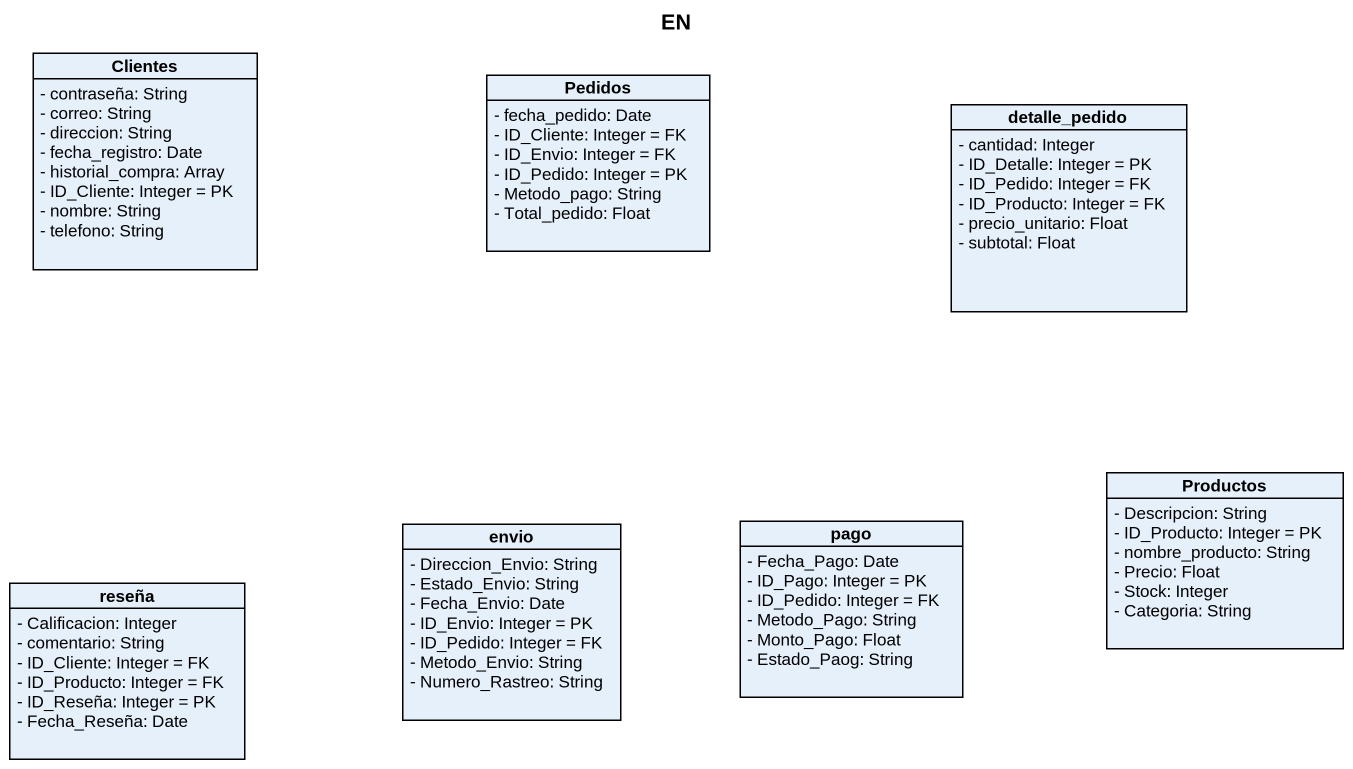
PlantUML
@startuml
title EN
hide circle
hide empty members
skinparam classAttributeIconSize 0
class Clientes {
  - contraseña: String
  - correo: String
  - direccion: String
  - fecha_registro: Date
  - historial_compra: Array
  - ID_Cliente: Integer = PK
  - nombre: String
  - telefono: String
}
class Pedidos {
  - fecha_pedido: Date
  - ID_Cliente: Integer = FK
  - ID_Envio: Integer = FK
  - ID_Pedido: Integer = PK
  - Metodo_pago: String
  - Total_pedido: Float
}
class detalle_pedido {
  - cantidad: Integer
  - ID_Detalle: Integer = PK
  - ID_Pedido: Integer = FK
  - ID_Producto: Integer = FK
  - precio_unitario: Float
  - subtotal: Float
}
class pago {
  - Fecha_Pago: Date
  - ID_Pago: Integer = PK
  - ID_Pedido: Integer = FK
  - Metodo_Pago: String
  - Monto_Pago: Float
  - Estado_Paog: String
}
class Productos {
  - Descripcion: String
  - ID_Producto: Integer = PK
  - nombre_producto: String
  - Precio: Float
  - Stock: Integer
  - Categoria: String
}
class reseña {
  - Calificacion: Integer
  - comentario: String
  - ID_Cliente: Integer = FK
  - ID_Producto: Integer = FK
  - ID_Reseña: Integer = PK
  - Fecha_Reseña: Date
}
class envio {
  - Direccion_Envio: String
  - Estado_Envio: String
  - Fecha_Envio: Date
  - ID_Envio: Integer = PK
  - ID_Pedido: Integer = FK
  - Metodo_Envio: String
  - Numero_Rastreo: String
}
@enduml
